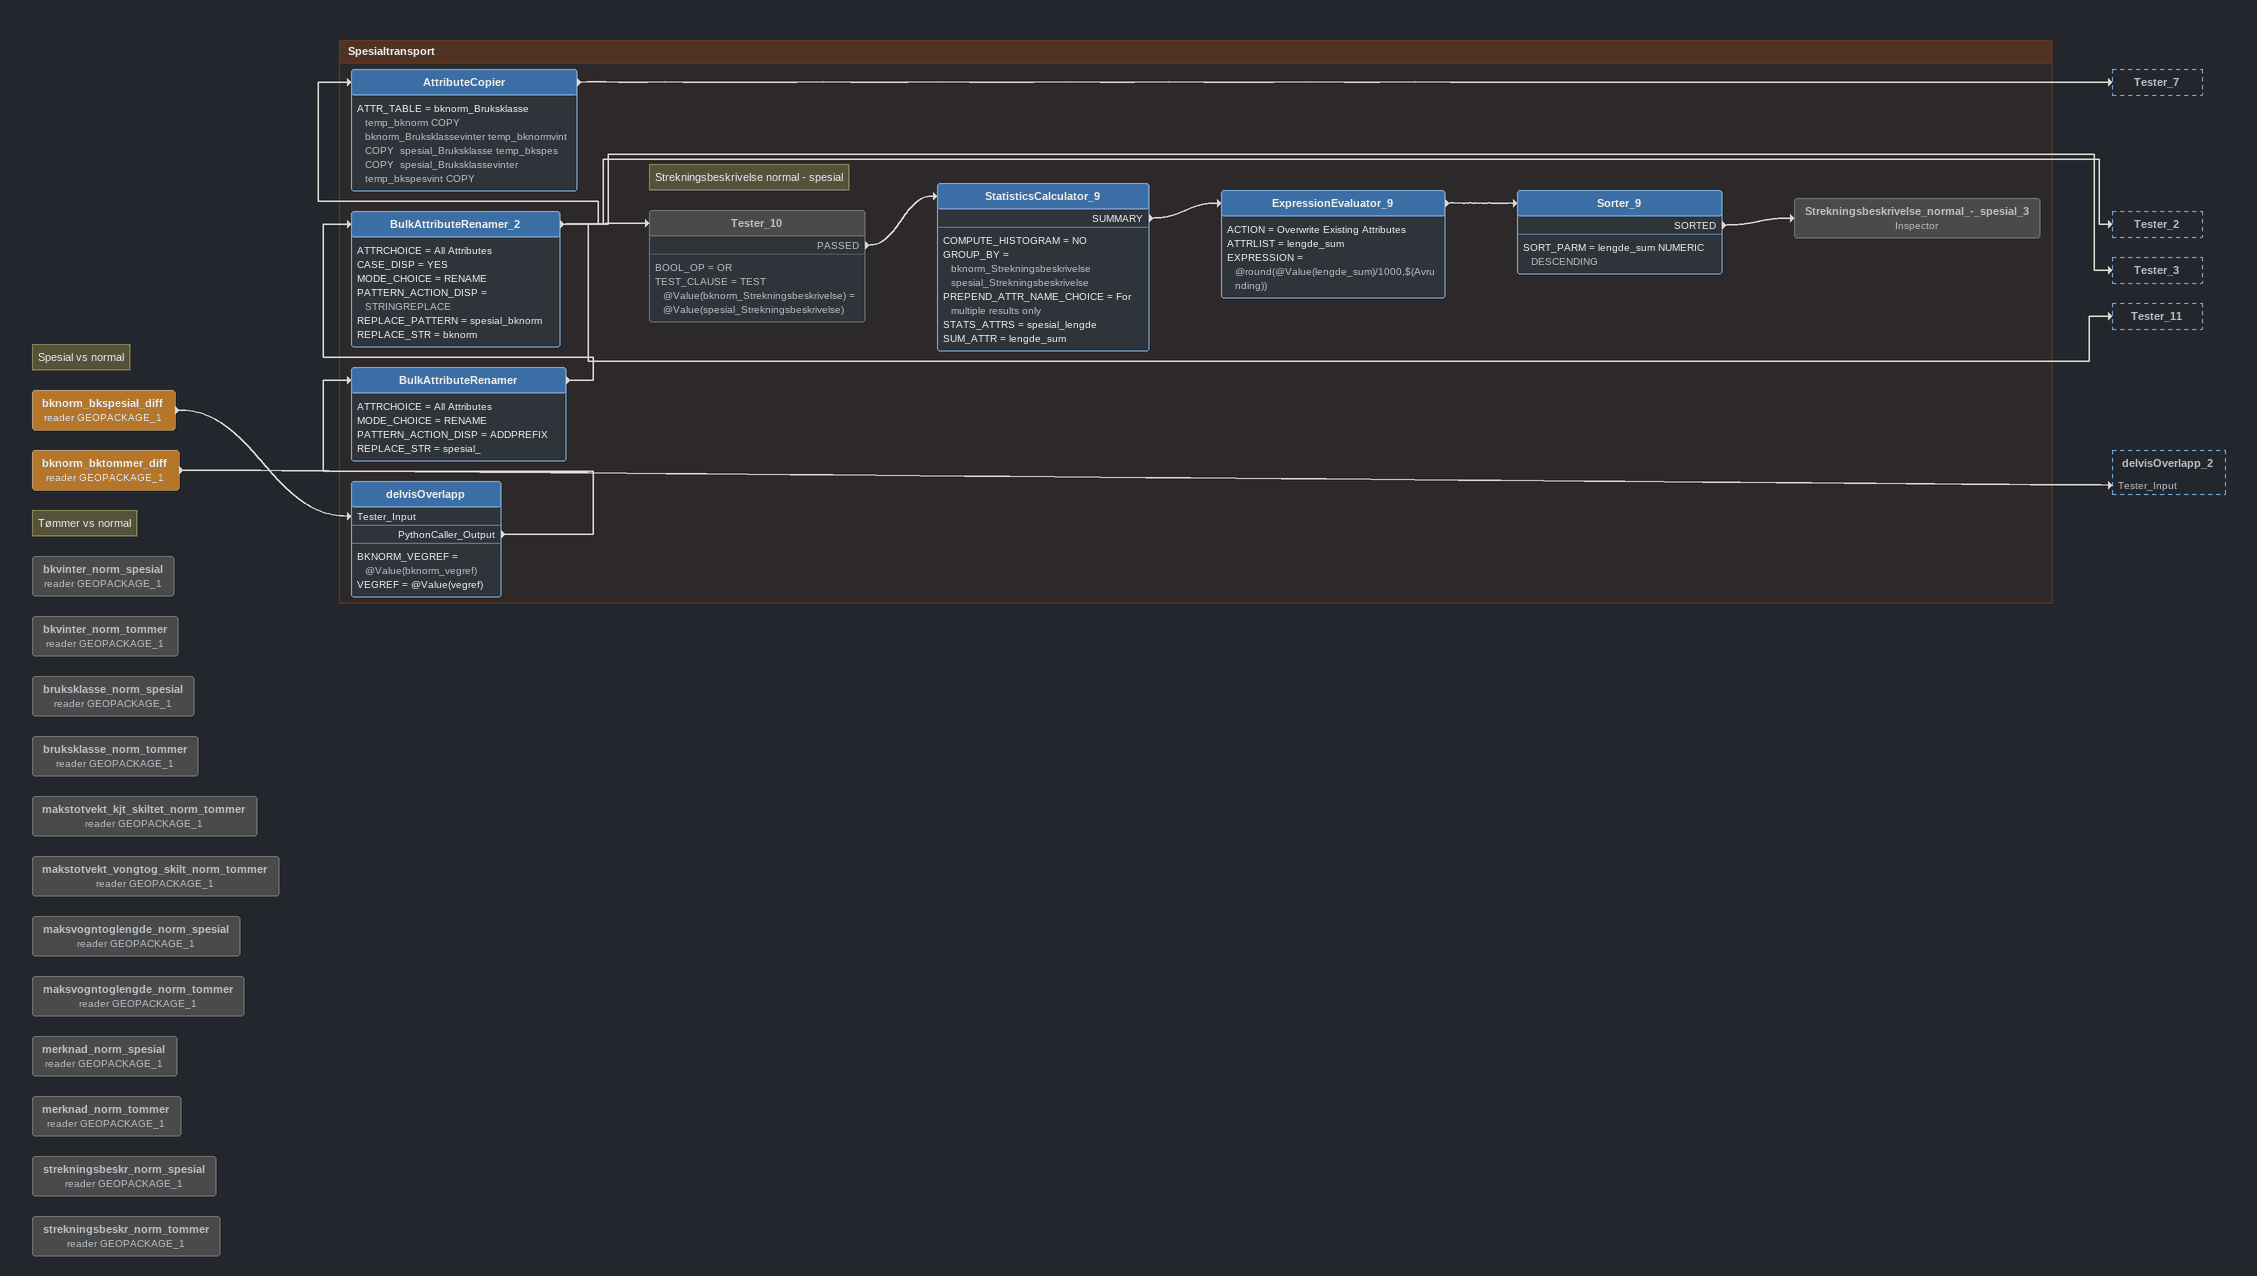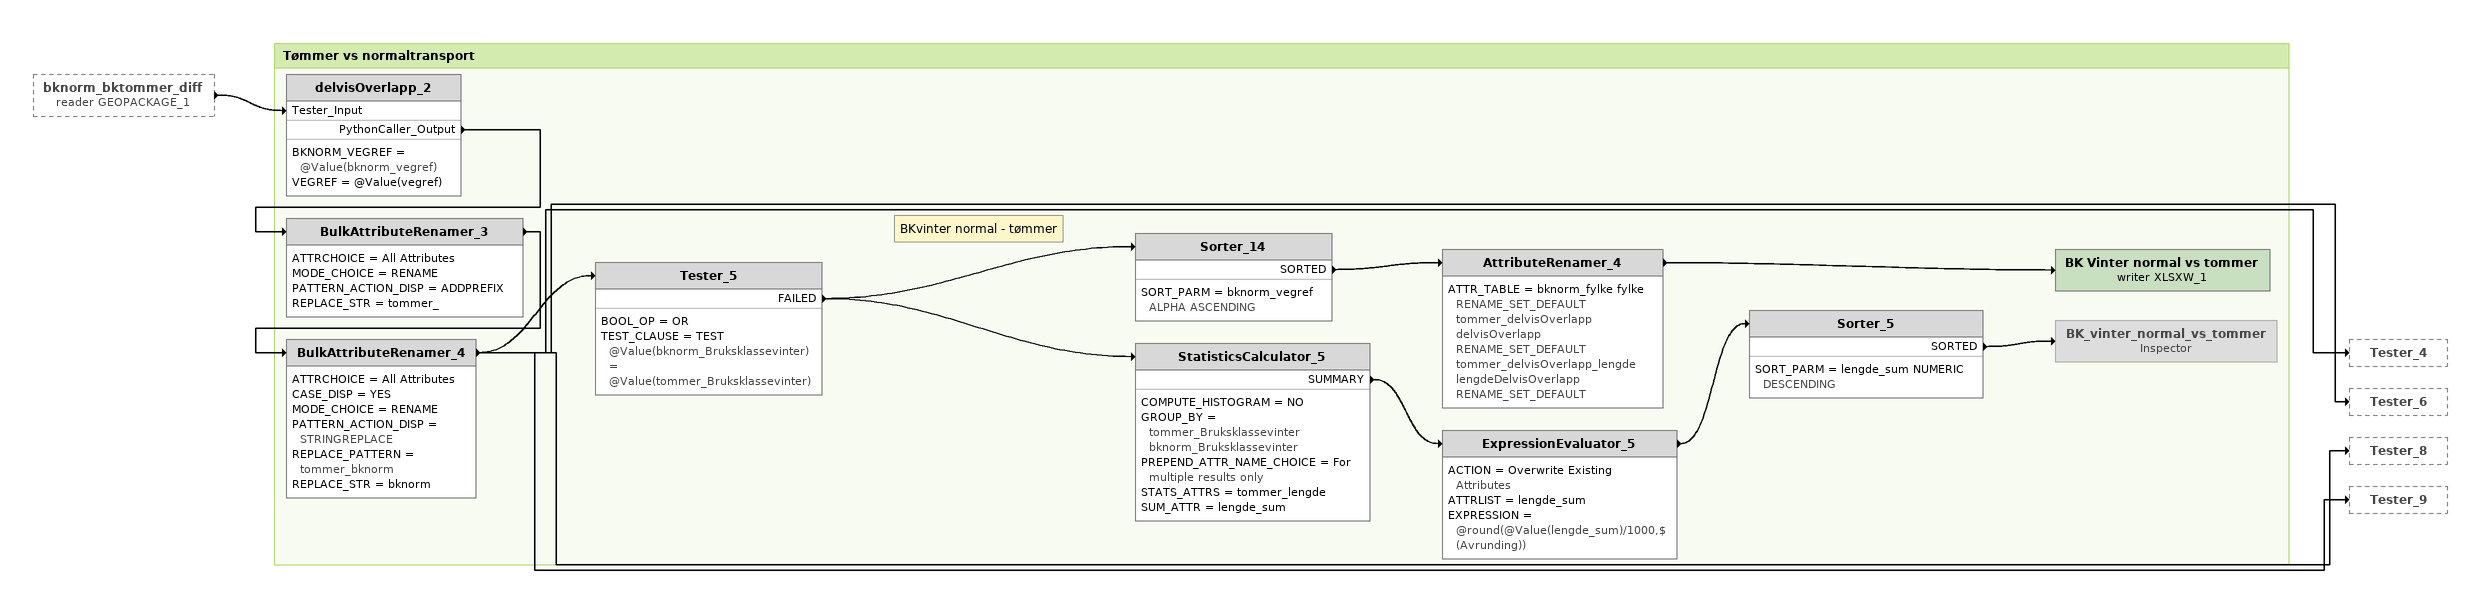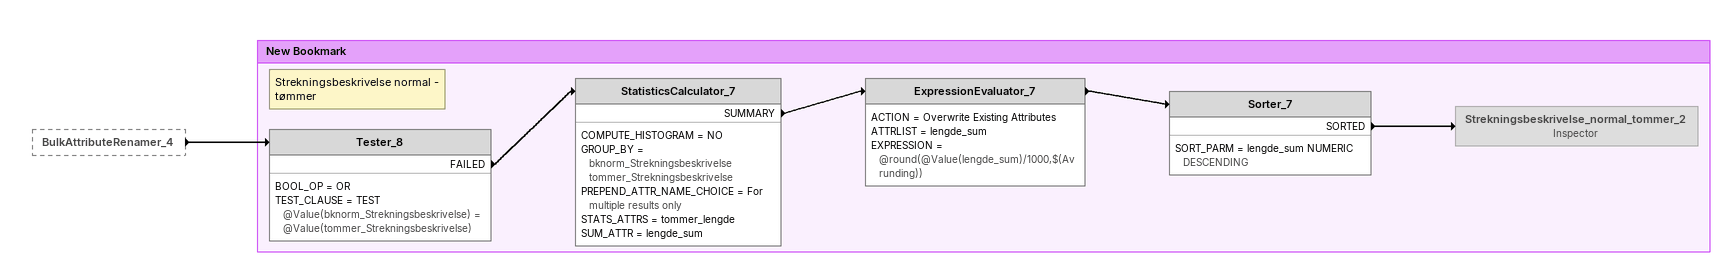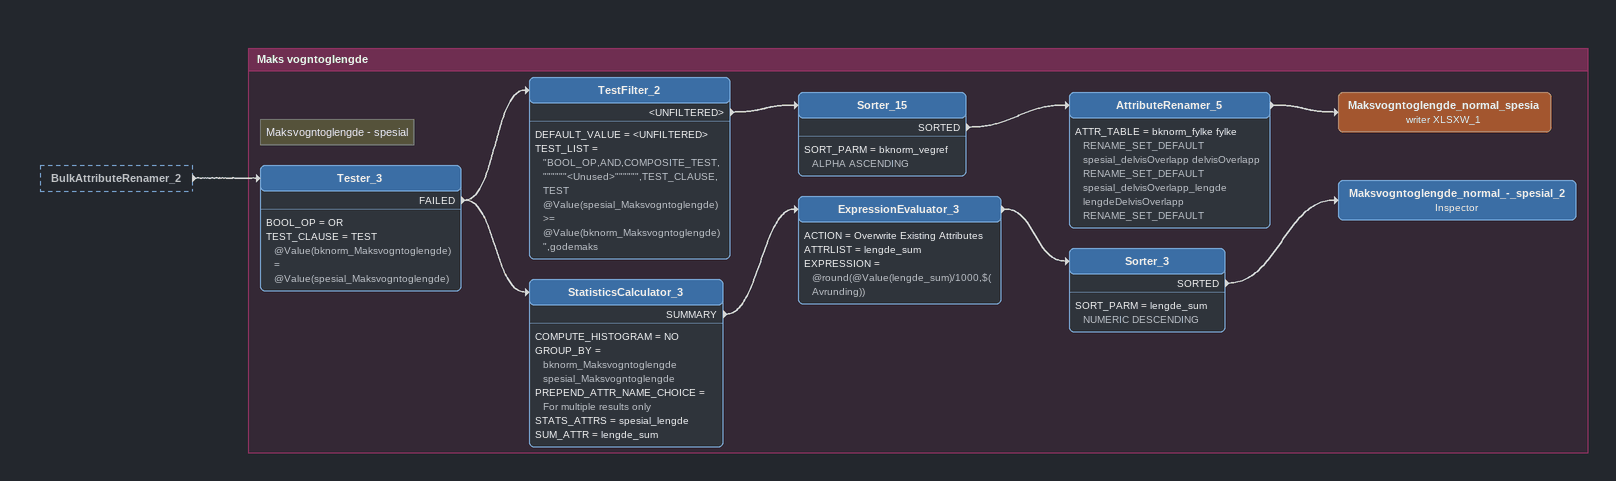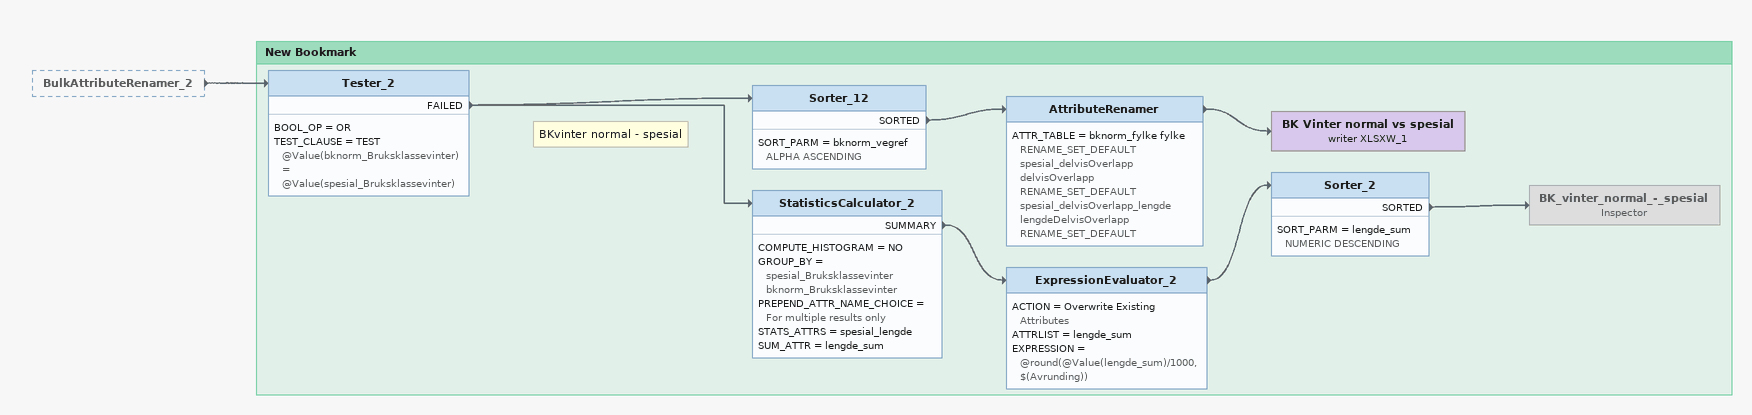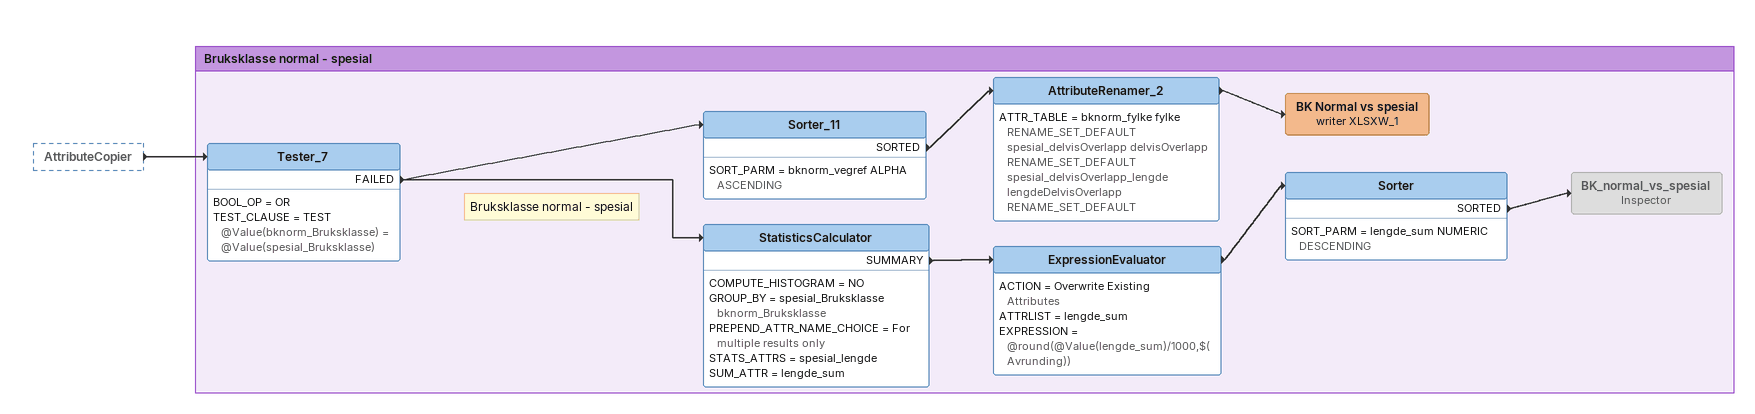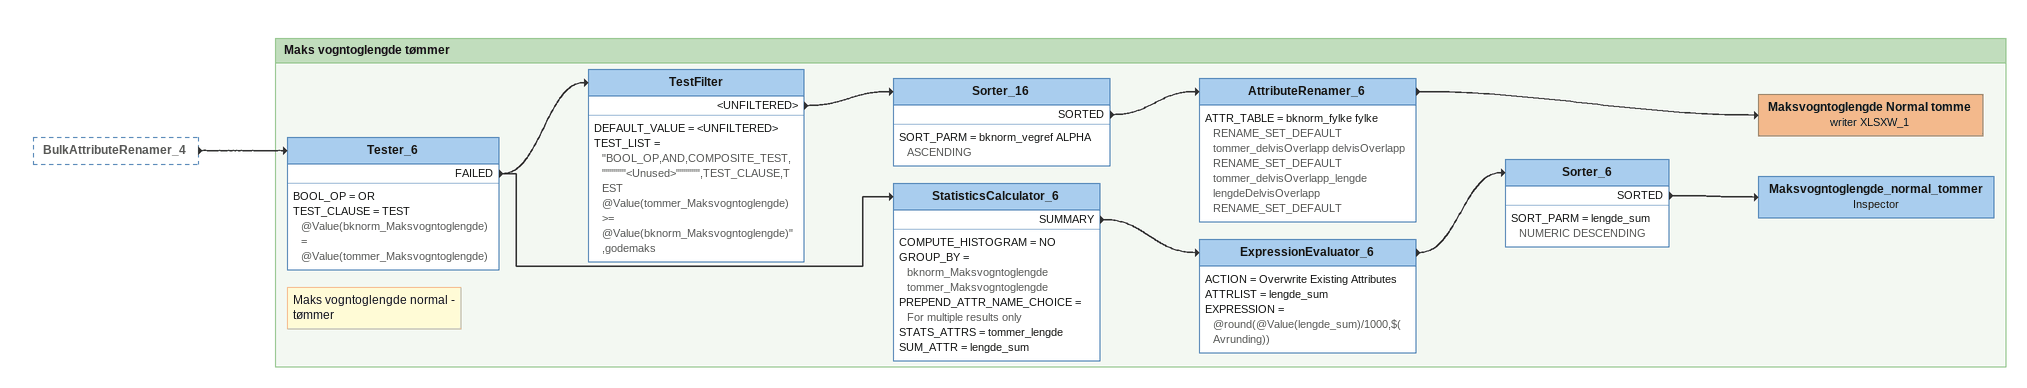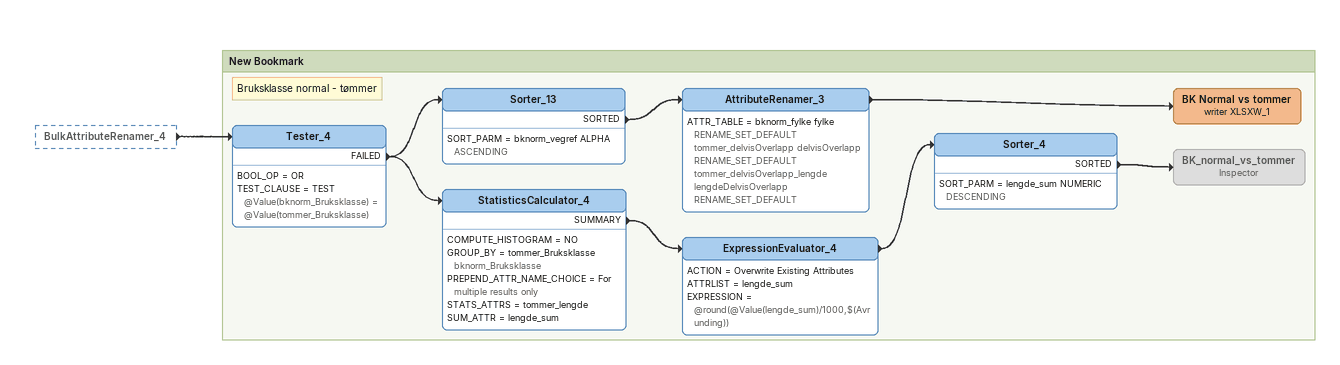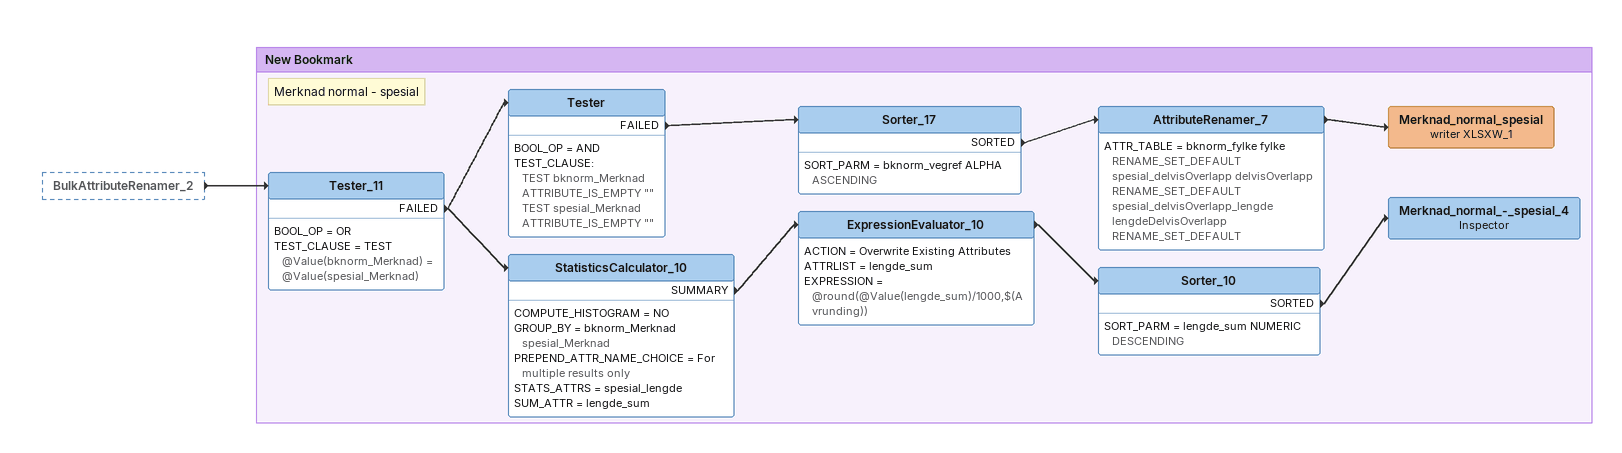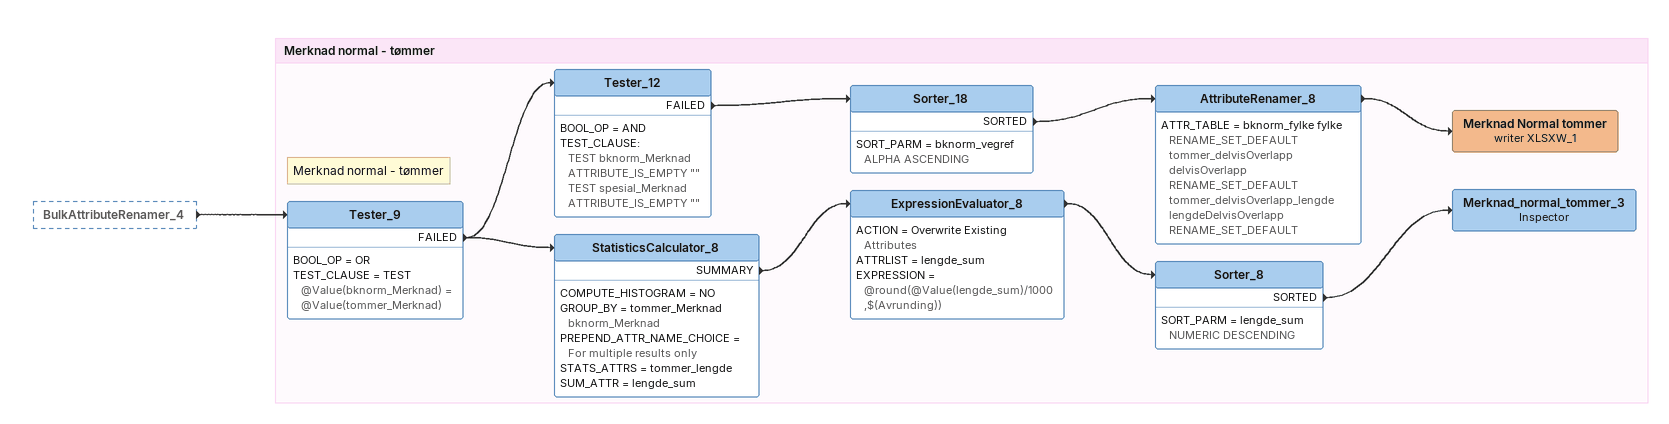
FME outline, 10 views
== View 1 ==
Note: Spesial vs normal
bknorm_bkspesial_diff (reader GEOPACKAGE_1)
    -> delvisOverlapp [Tester_Input]
Note: Tømmer vs normal
bknorm_bktommer_diff (reader GEOPACKAGE_1)
    -> delvisOverlapp_2 [Tester_Input]
bkvinter_norm_spesial (reader GEOPACKAGE_1) [off]
bkvinter_norm_tommer (reader GEOPACKAGE_1) [off]
bruksklasse_norm_spesial (reader GEOPACKAGE_1) [off]
bruksklasse_norm_tommer (reader GEOPACKAGE_1) [off]
makstotvekt_kjt_skiltet_norm_tommer (reader GEOPACKAGE_1) [off]
makstotvekt_vongtog_skilt_norm_tommer (reader GEOPACKAGE_1) [off]
maksvogntoglengde_norm_spesial (reader GEOPACKAGE_1) [off]
maksvogntoglengde_norm_tommer (reader GEOPACKAGE_1) [off]
merknad_norm_spesial (reader GEOPACKAGE_1) [off]
merknad_norm_tommer (reader GEOPACKAGE_1) [off]
strekningsbeskr_norm_spesial (reader GEOPACKAGE_1) [off]
strekningsbeskr_norm_tommer (reader GEOPACKAGE_1) [off]

Bookmark: Spesialtransport
delvisOverlapp
    BKNORM_VEGREF = @Value(bknorm_vegref)
    VEGREF = @Value(vegref)
    PythonCaller_Output -> BulkAttributeRenamer
BulkAttributeRenamer
    ATTRCHOICE = All Attributes
    MODE_CHOICE = RENAME
    PATTERN_ACTION_DISP = ADDPREFIX
    REPLACE_STR = spesial_
    -> BulkAttributeRenamer_2
BulkAttributeRenamer_2
    ATTRCHOICE = All Attributes
    CASE_DISP = YES
    MODE_CHOICE = RENAME
    PATTERN_ACTION_DISP = STRINGREPLACE
    REPLACE_PATTERN = spesial_bknorm
    REPLACE_STR = bknorm
    -> AttributeCopier
    -> Tester_2
    -> Tester_3
    -> Tester_10
    -> Tester_11
AttributeCopier
    ATTR_TABLE = bknorm_Bruksklasse temp_bknorm COPY  bknorm_Bruksklassevinter temp_bknormvint COPY  spesial_Bruksklasse temp_bkspes COPY  spesial_Bruksklassevinter temp_bkspesvint COPY
    -> Tester_7
Tester_10 [off]
    BOOL_OP = OR
    TEST_CLAUSE = TEST @Value(bknorm_Strekningsbeskrivelse) = @Value(spesial_Strekningsbeskrivelse)
    PASSED -> StatisticsCalculator_9
Note: Strekningsbeskrivelse normal - spesial
StatisticsCalculator_9
    COMPUTE_HISTOGRAM = NO
    GROUP_BY = bknorm_Strekningsbeskrivelse spesial_Strekningsbeskrivelse
    PREPEND_ATTR_NAME_CHOICE = For multiple results only
    STATS_ATTRS = spesial_lengde
    SUM_ATTR = lengde_sum
    SUMMARY -> ExpressionEvaluator_9
ExpressionEvaluator_9
    ACTION = Overwrite Existing Attributes
    ATTRLIST = lengde_sum
    EXPRESSION = @round(@Value(lengde_sum)/1000,$(Avrunding))
    -> Sorter_9
Sorter_9
    SORT_PARM = lengde_sum NUMERIC DESCENDING
    SORTED -> Strekningsbeskrivelse_normal_-_spesial_3
Strekningsbeskrivelse_normal_-_spesial_3: Inspector [off]

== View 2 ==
bknorm_bktommer_diff (reader GEOPACKAGE_1) [outside]
    -> delvisOverlapp_2 [Tester_Input]

Bookmark: Tømmer vs normaltransport
delvisOverlapp_2
    BKNORM_VEGREF = @Value(bknorm_vegref)
    VEGREF = @Value(vegref)
    PythonCaller_Output -> BulkAttributeRenamer_3
BulkAttributeRenamer_3
    ATTRCHOICE = All Attributes
    MODE_CHOICE = RENAME
    PATTERN_ACTION_DISP = ADDPREFIX
    REPLACE_STR = tommer_
    -> BulkAttributeRenamer_4
BulkAttributeRenamer_4
    ATTRCHOICE = All Attributes
    CASE_DISP = YES
    MODE_CHOICE = RENAME
    PATTERN_ACTION_DISP = STRINGREPLACE
    REPLACE_PATTERN = tommer_bknorm
    REPLACE_STR = bknorm
    -> Tester_4
    -> Tester_5
    -> Tester_6
    -> Tester_8
    -> Tester_9
Tester_5
    BOOL_OP = OR
    TEST_CLAUSE = TEST @Value(bknorm_Bruksklassevinter) = @Value(tommer_Bruksklassevinter)
    FAILED -> StatisticsCalculator_5
    FAILED -> Sorter_14
Sorter_14
    SORT_PARM = bknorm_vegref ALPHA ASCENDING
    SORTED -> AttributeRenamer_4
AttributeRenamer_4
    ATTR_TABLE = bknorm_fylke fylke RENAME_SET_DEFAULT  tommer_delvisOverlapp delvisOverlapp RENAME_SET_DEFAULT  tommer_delvisOverlapp_lengde lengdeDelvisOverlapp RENAME_SET_DEFAULT
    -> BK Vinter normal vs tommer (writer XLSXW_1)
BK Vinter normal vs tommer (writer XLSXW_1)
Note: BKvinter normal - tømmer
StatisticsCalculator_5
    COMPUTE_HISTOGRAM = NO
    GROUP_BY = tommer_Bruksklassevinter bknorm_Bruksklassevinter
    PREPEND_ATTR_NAME_CHOICE = For multiple results only
    STATS_ATTRS = tommer_lengde
    SUM_ATTR = lengde_sum
    SUMMARY -> ExpressionEvaluator_5
ExpressionEvaluator_5
    ACTION = Overwrite Existing Attributes
    ATTRLIST = lengde_sum
    EXPRESSION = @round(@Value(lengde_sum)/1000,$(Avrunding))
    -> Sorter_5
Sorter_5
    SORT_PARM = lengde_sum NUMERIC DESCENDING
    SORTED -> BK_vinter_normal_vs_tommer
BK_vinter_normal_vs_tommer: Inspector [off]

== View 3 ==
BulkAttributeRenamer_4 [outside]
    -> Tester_8

Bookmark: New Bookmark
Tester_8
    BOOL_OP = OR
    TEST_CLAUSE = TEST @Value(bknorm_Strekningsbeskrivelse) = @Value(tommer_Strekningsbeskrivelse)
    FAILED -> StatisticsCalculator_7
Note: Strekningsbeskrivelse normal - tømmer
StatisticsCalculator_7
    COMPUTE_HISTOGRAM = NO
    GROUP_BY = bknorm_Strekningsbeskrivelse tommer_Strekningsbeskrivelse
    PREPEND_ATTR_NAME_CHOICE = For multiple results only
    STATS_ATTRS = tommer_lengde
    SUM_ATTR = lengde_sum
    SUMMARY -> ExpressionEvaluator_7
ExpressionEvaluator_7
    ACTION = Overwrite Existing Attributes
    ATTRLIST = lengde_sum
    EXPRESSION = @round(@Value(lengde_sum)/1000,$(Avrunding))
    -> Sorter_7
Sorter_7
    SORT_PARM = lengde_sum NUMERIC DESCENDING
    SORTED -> Strekningsbeskrivelse_normal_tommer_2
Strekningsbeskrivelse_normal_tommer_2: Inspector [off]

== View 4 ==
BulkAttributeRenamer_2 [outside]
    -> Tester_3

Bookmark: Maks vogntoglengde
Tester_3
    BOOL_OP = OR
    TEST_CLAUSE = TEST @Value(bknorm_Maksvogntoglengde) = @Value(spesial_Maksvogntoglengde)
    FAILED -> StatisticsCalculator_3
    FAILED -> TestFilter_2
TestFilter_2
    DEFAULT_VALUE = <UNFILTERED>
    TEST_LIST = "BOOL_OP,AND,COMPOSITE_TEST,""""""<Unused>"""""",TEST_CLAUSE,TEST @Value(spesial_Maksvogntoglengde) >= @Value(bknorm_Maksvogntoglengde)",godemaks
    <UNFILTERED> -> Sorter_15
Sorter_15
    SORT_PARM = bknorm_vegref ALPHA ASCENDING
    SORTED -> AttributeRenamer_5
AttributeRenamer_5
    ATTR_TABLE = bknorm_fylke fylke RENAME_SET_DEFAULT  spesial_delvisOverlapp delvisOverlapp RENAME_SET_DEFAULT  spesial_delvisOverlapp_lengde lengdeDelvisOverlapp RENAME_SET_DEFAULT
    -> Maksvogntoglengde_normal_spesia (writer XLSXW_1)
Maksvogntoglengde_normal_spesia (writer XLSXW_1)
Note: Maksvogntoglengde - spesial
StatisticsCalculator_3
    COMPUTE_HISTOGRAM = NO
    GROUP_BY = bknorm_Maksvogntoglengde spesial_Maksvogntoglengde
    PREPEND_ATTR_NAME_CHOICE = For multiple results only
    STATS_ATTRS = spesial_lengde
    SUM_ATTR = lengde_sum
    SUMMARY -> ExpressionEvaluator_3
ExpressionEvaluator_3
    ACTION = Overwrite Existing Attributes
    ATTRLIST = lengde_sum
    EXPRESSION = @round(@Value(lengde_sum)/1000,$(Avrunding))
    -> Sorter_3
Sorter_3
    SORT_PARM = lengde_sum NUMERIC DESCENDING
    SORTED -> Maksvogntoglengde_normal_-_spesial_2
Maksvogntoglengde_normal_-_spesial_2: Inspector

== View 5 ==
BulkAttributeRenamer_2 [outside]
    -> Tester_2

Bookmark: New Bookmark
Tester_2
    BOOL_OP = OR
    TEST_CLAUSE = TEST @Value(bknorm_Bruksklassevinter) = @Value(spesial_Bruksklassevinter)
    FAILED -> StatisticsCalculator_2
    FAILED -> Sorter_12
Sorter_12
    SORT_PARM = bknorm_vegref ALPHA ASCENDING
    SORTED -> AttributeRenamer
AttributeRenamer
    ATTR_TABLE = bknorm_fylke fylke RENAME_SET_DEFAULT  spesial_delvisOverlapp delvisOverlapp RENAME_SET_DEFAULT  spesial_delvisOverlapp_lengde lengdeDelvisOverlapp RENAME_SET_DEFAULT
    -> BK Vinter normal vs spesial (writer XLSXW_1)
BK Vinter normal vs spesial (writer XLSXW_1)
Note: BKvinter normal - spesial
StatisticsCalculator_2
    COMPUTE_HISTOGRAM = NO
    GROUP_BY = spesial_Bruksklassevinter bknorm_Bruksklassevinter
    PREPEND_ATTR_NAME_CHOICE = For multiple results only
    STATS_ATTRS = spesial_lengde
    SUM_ATTR = lengde_sum
    SUMMARY -> ExpressionEvaluator_2
ExpressionEvaluator_2
    ACTION = Overwrite Existing Attributes
    ATTRLIST = lengde_sum
    EXPRESSION = @round(@Value(lengde_sum)/1000,$(Avrunding))
    -> Sorter_2
Sorter_2
    SORT_PARM = lengde_sum NUMERIC DESCENDING
    SORTED -> BK_vinter_normal_-_spesial
BK_vinter_normal_-_spesial: Inspector [off]

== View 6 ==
AttributeCopier [outside]
    -> Tester_7

Bookmark: Bruksklasse normal - spesial
Tester_7
    BOOL_OP = OR
    TEST_CLAUSE = TEST @Value(bknorm_Bruksklasse) = @Value(spesial_Bruksklasse)
    FAILED -> StatisticsCalculator
    FAILED -> Sorter_11
Sorter_11
    SORT_PARM = bknorm_vegref ALPHA ASCENDING
    SORTED -> AttributeRenamer_2
AttributeRenamer_2
    ATTR_TABLE = bknorm_fylke fylke RENAME_SET_DEFAULT  spesial_delvisOverlapp delvisOverlapp RENAME_SET_DEFAULT  spesial_delvisOverlapp_lengde lengdeDelvisOverlapp RENAME_SET_DEFAULT
    -> BK Normal vs spesial (writer XLSXW_1)
BK Normal vs spesial (writer XLSXW_1)
Note: Bruksklasse normal - spesial
StatisticsCalculator
    COMPUTE_HISTOGRAM = NO
    GROUP_BY = spesial_Bruksklasse bknorm_Bruksklasse
    PREPEND_ATTR_NAME_CHOICE = For multiple results only
    STATS_ATTRS = spesial_lengde
    SUM_ATTR = lengde_sum
    SUMMARY -> ExpressionEvaluator
ExpressionEvaluator
    ACTION = Overwrite Existing Attributes
    ATTRLIST = lengde_sum
    EXPRESSION = @round(@Value(lengde_sum)/1000,$(Avrunding))
    -> Sorter
Sorter
    SORT_PARM = lengde_sum NUMERIC DESCENDING
    SORTED -> BK_normal_vs_spesial
BK_normal_vs_spesial: Inspector [off]

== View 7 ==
BulkAttributeRenamer_4 [outside]
    -> Tester_6

Bookmark: Maks vogntoglengde tømmer
Tester_6
    BOOL_OP = OR
    TEST_CLAUSE = TEST @Value(bknorm_Maksvogntoglengde) = @Value(tommer_Maksvogntoglengde)
    FAILED -> StatisticsCalculator_6
    FAILED -> TestFilter
TestFilter
    DEFAULT_VALUE = <UNFILTERED>
    TEST_LIST = "BOOL_OP,AND,COMPOSITE_TEST,""""""<Unused>"""""",TEST_CLAUSE,TEST @Value(tommer_Maksvogntoglengde) >= @Value(bknorm_Maksvogntoglengde)",godemaks
    <UNFILTERED> -> Sorter_16
Sorter_16
    SORT_PARM = bknorm_vegref ALPHA ASCENDING
    SORTED -> AttributeRenamer_6
AttributeRenamer_6
    ATTR_TABLE = bknorm_fylke fylke RENAME_SET_DEFAULT  tommer_delvisOverlapp delvisOverlapp RENAME_SET_DEFAULT  tommer_delvisOverlapp_lengde lengdeDelvisOverlapp RENAME_SET_DEFAULT
    -> Maksvogntoglengde Normal tomme (writer XLSXW_1)
Maksvogntoglengde Normal tomme (writer XLSXW_1)
Note: Maks vogntoglengde normal - tømmer
StatisticsCalculator_6
    COMPUTE_HISTOGRAM = NO
    GROUP_BY = bknorm_Maksvogntoglengde tommer_Maksvogntoglengde
    PREPEND_ATTR_NAME_CHOICE = For multiple results only
    STATS_ATTRS = tommer_lengde
    SUM_ATTR = lengde_sum
    SUMMARY -> ExpressionEvaluator_6
ExpressionEvaluator_6
    ACTION = Overwrite Existing Attributes
    ATTRLIST = lengde_sum
    EXPRESSION = @round(@Value(lengde_sum)/1000,$(Avrunding))
    -> Sorter_6
Sorter_6
    SORT_PARM = lengde_sum NUMERIC DESCENDING
    SORTED -> Maksvogntoglengde_normal_tommer
Maksvogntoglengde_normal_tommer: Inspector

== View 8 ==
BulkAttributeRenamer_4 [outside]
    -> Tester_4

Bookmark: New Bookmark
Tester_4
    BOOL_OP = OR
    TEST_CLAUSE = TEST @Value(bknorm_Bruksklasse) = @Value(tommer_Bruksklasse)
    FAILED -> StatisticsCalculator_4
    FAILED -> Sorter_13
Sorter_13
    SORT_PARM = bknorm_vegref ALPHA ASCENDING
    SORTED -> AttributeRenamer_3
AttributeRenamer_3
    ATTR_TABLE = bknorm_fylke fylke RENAME_SET_DEFAULT  tommer_delvisOverlapp delvisOverlapp RENAME_SET_DEFAULT  tommer_delvisOverlapp_lengde lengdeDelvisOverlapp RENAME_SET_DEFAULT
    -> BK Normal vs tommer (writer XLSXW_1)
BK Normal vs tommer (writer XLSXW_1)
Note: Bruksklasse normal - tømmer
StatisticsCalculator_4
    COMPUTE_HISTOGRAM = NO
    GROUP_BY = tommer_Bruksklasse bknorm_Bruksklasse
    PREPEND_ATTR_NAME_CHOICE = For multiple results only
    STATS_ATTRS = tommer_lengde
    SUM_ATTR = lengde_sum
    SUMMARY -> ExpressionEvaluator_4
ExpressionEvaluator_4
    ACTION = Overwrite Existing Attributes
    ATTRLIST = lengde_sum
    EXPRESSION = @round(@Value(lengde_sum)/1000,$(Avrunding))
    -> Sorter_4
Sorter_4
    SORT_PARM = lengde_sum NUMERIC DESCENDING
    SORTED -> BK_normal_vs_tommer
BK_normal_vs_tommer: Inspector [off]

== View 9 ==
BulkAttributeRenamer_2 [outside]
    -> Tester_11

Bookmark: New Bookmark
Tester_11
    BOOL_OP = OR
    TEST_CLAUSE = TEST @Value(bknorm_Merknad) = @Value(spesial_Merknad)
    FAILED -> StatisticsCalculator_10
    FAILED -> Tester
Tester
    BOOL_OP = AND
    TEST_CLAUSE:
      TEST bknorm_Merknad ATTRIBUTE_IS_EMPTY ""
      TEST spesial_Merknad ATTRIBUTE_IS_EMPTY ""
    FAILED -> Sorter_17
Sorter_17
    SORT_PARM = bknorm_vegref ALPHA ASCENDING
    SORTED -> AttributeRenamer_7
AttributeRenamer_7
    ATTR_TABLE = bknorm_fylke fylke RENAME_SET_DEFAULT  spesial_delvisOverlapp delvisOverlapp RENAME_SET_DEFAULT  spesial_delvisOverlapp_lengde lengdeDelvisOverlapp RENAME_SET_DEFAULT
    -> Merknad_normal_spesial (writer XLSXW_1)
Merknad_normal_spesial (writer XLSXW_1)
Note: Merknad normal - spesial
StatisticsCalculator_10
    COMPUTE_HISTOGRAM = NO
    GROUP_BY = bknorm_Merknad spesial_Merknad
    PREPEND_ATTR_NAME_CHOICE = For multiple results only
    STATS_ATTRS = spesial_lengde
    SUM_ATTR = lengde_sum
    SUMMARY -> ExpressionEvaluator_10
ExpressionEvaluator_10
    ACTION = Overwrite Existing Attributes
    ATTRLIST = lengde_sum
    EXPRESSION = @round(@Value(lengde_sum)/1000,$(Avrunding))
    -> Sorter_10
Sorter_10
    SORT_PARM = lengde_sum NUMERIC DESCENDING
    SORTED -> Merknad_normal_-_spesial_4
Merknad_normal_-_spesial_4: Inspector

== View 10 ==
BulkAttributeRenamer_4 [outside]
    -> Tester_9

Bookmark: Merknad normal - tømmer
Tester_9
    BOOL_OP = OR
    TEST_CLAUSE = TEST @Value(bknorm_Merknad) = @Value(tommer_Merknad)
    FAILED -> StatisticsCalculator_8
    FAILED -> Tester_12
Tester_12
    BOOL_OP = AND
    TEST_CLAUSE:
      TEST bknorm_Merknad ATTRIBUTE_IS_EMPTY ""
      TEST spesial_Merknad ATTRIBUTE_IS_EMPTY ""
    FAILED -> Sorter_18
Sorter_18
    SORT_PARM = bknorm_vegref ALPHA ASCENDING
    SORTED -> AttributeRenamer_8
AttributeRenamer_8
    ATTR_TABLE = bknorm_fylke fylke RENAME_SET_DEFAULT  tommer_delvisOverlapp delvisOverlapp RENAME_SET_DEFAULT  tommer_delvisOverlapp_lengde lengdeDelvisOverlapp RENAME_SET_DEFAULT
    -> Merknad Normal tommer (writer XLSXW_1)
Merknad Normal tommer (writer XLSXW_1)
Note: Merknad normal - tømmer
StatisticsCalculator_8
    COMPUTE_HISTOGRAM = NO
    GROUP_BY = tommer_Merknad bknorm_Merknad
    PREPEND_ATTR_NAME_CHOICE = For multiple results only
    STATS_ATTRS = tommer_lengde
    SUM_ATTR = lengde_sum
    SUMMARY -> ExpressionEvaluator_8
ExpressionEvaluator_8
    ACTION = Overwrite Existing Attributes
    ATTRLIST = lengde_sum
    EXPRESSION = @round(@Value(lengde_sum)/1000,$(Avrunding))
    -> Sorter_8
Sorter_8
    SORT_PARM = lengde_sum NUMERIC DESCENDING
    SORTED -> Merknad_normal_tommer_3
Merknad_normal_tommer_3: Inspector
